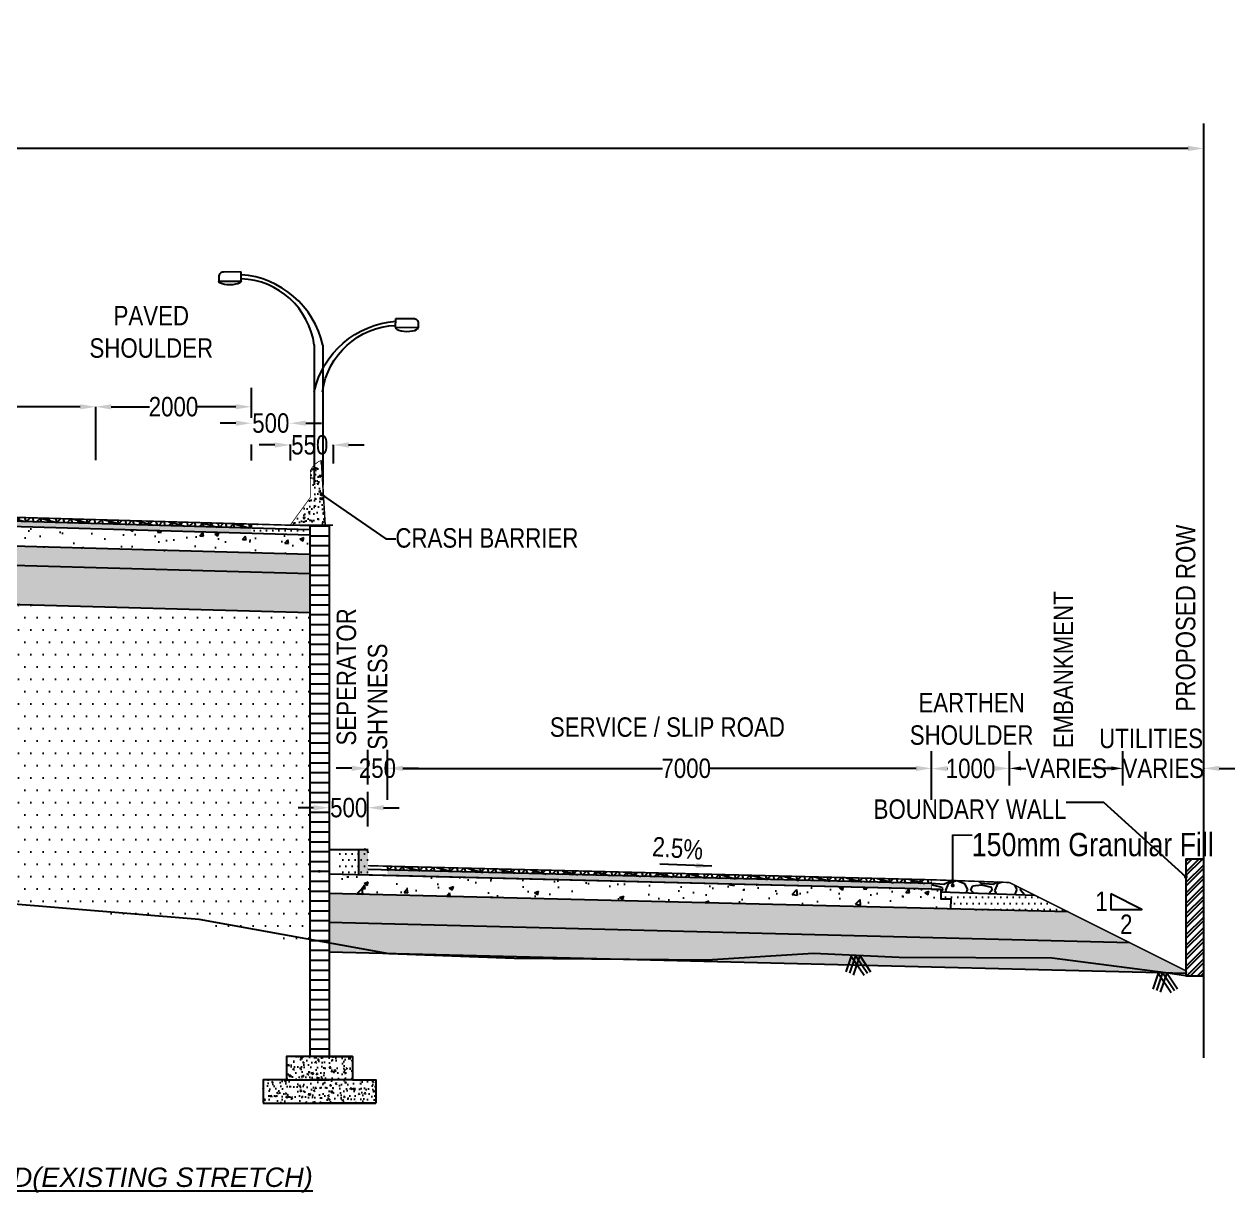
# Model space of a CAD drawing. Header units: millimetres. Extents: x 207528 to 778454, y -364692 to 101323.
# Drawn here: x 590030 to 605601, y 9499 to 24533 of the extents above; entities that cross this region are included whole.
import ezdxf

# ---------------------------------------------------------------- set-up
doc = ezdxf.new("R2010")
doc.units = ezdxf.units.MM
doc.linetypes.add('DASHED2', pattern=[0.375, 0.25, -0.125])
for name, color, linetype in [('Dim', 253, 'Continuous'), ('Dimension', 253, 'Continuous'), ('hatch', 253, 'Continuous'), ('NGL', 7, 'DASHED2'), ('Proposed ROW', 241, 'MNEW')]:
    doc.layers.add(name, color=color, linetype=linetype)
doc.styles.add('DIM', font='ARIALN.TTF', dxfattribs={"height": 250})
doc.styles.get("Standard").update_dxf_attribs({"font": 'arial.ttf'})
doc.styles.add('STRIP PLAN STYLE', font='ARIALN.TTF')
doc.linetypes.add('MNEW', pattern='A,26.152623,-1.048632,["PROW",Standard,S=1.75,R=0,X=0,Y=-0.975095],-7.693777,26.152623', length=61.047655)
doc.dimstyles.new('DIM', dxfattribs={"dimtxt": 250, "dimasz": 200, "dimexe": 0.18, "dimexo": 0.0625, "dimgap": 0.09, "dimtad": 0, "dimtih": 1, "dimtoh": 1, "dimdec": 0, "dimzin": 0, "dimdsep": 46, "dimtxsty": 'DIM', "dimcen": 0.09, "dimclrd": 256, "dimclrt": 7, "dimadec": 0, "dimazin": 0, "dimtfac": 1, "dimtdec": 0, "dimtofl": 0, "dimtmove": 0, "dimatfit": 3, "dimfxl": 1, "dimtolj": 1, "dimtzin": 0, "dimarcsym": 0})
doc.dimstyles.new('new', dxfattribs={"dimtxt": 150, "dimasz": 150, "dimexe": 100, "dimexo": 0.1, "dimgap": 0.09, "dimtad": 0, "dimtih": 1, "dimtoh": 1, "dimdec": 0, "dimzin": 0, "dimdsep": 46, "dimtxsty": 'DIM', "dimcen": 0.09, "dimclrd": 256, "dimclrt": 252, "dimadec": 0, "dimazin": 0, "dimtfac": 1, "dimtdec": 0, "dimtofl": 0, "dimtmove": 0, "dimatfit": 3, "dimfxl": 1, "dimtolj": 1, "dimtzin": 0, "dimlwd": -1, "dimarcsym": 0})

# ---------------------------------------------------------------- blocks, each defined once
blk = doc.blocks.new('*D864')
at = {"layer": 'Defpoints', "color": 0, "transparency": 16777216}
for p in [(605201, 22934), (560201, 22667), (605201, 22670)]:
    blk.add_point(p, dxfattribs=at)
at = {"layer": 'Dim', "color": 0, "lineweight": -2, "transparency": 16777216}
for p, q in [((560201, 22667), (560201, 22935)), ((605201, 22670), (605201, 22935))]:
    blk.add_line(p, q, dxfattribs=at)
at = {"layer": 'Dim', "lineweight": -2, "transparency": 16777216}
for p, q in [((560401, 22934), (580479, 22934)), ((605001, 22934), (587825, 22934))]:
    blk.add_line(p, q, dxfattribs=at)
at = {"layer": 'Dim', "transparency": 16777216}
for points in [[(560401, 22968), (560401, 22901), (560201, 22934)], [(605001, 22968), (605001, 22901), (605201, 22934)]]:
    blk.add_solid(points, dxfattribs=at)
at = {"layer": 'Dim', "color": 7, "transparency": 16777216, "insert": (584152, 22934), "char_height": 400, "attachment_point": 5, "style": 'STRIP PLAN STYLE'}
blk.add_mtext('\\A1;PROPOSED RIGHT OF WAY (45m)', dxfattribs=at)
blk = doc.blocks.new('*D869')
at = {"layer": 'Defpoints', "color": 0, "transparency": 16777216}
for p in [(590950, 19611), (583950, 18986), (590950, 18925)]:
    blk.add_point(p, dxfattribs=at)
at = {"layer": 'Dim', "color": 0, "lineweight": -2, "transparency": 16777216}
for p, q in [((583950, 18986), (583950, 19611)), ((590950, 18925), (590950, 19611))]:
    blk.add_line(p, q, dxfattribs=at)
at = {"layer": 'Dim', "lineweight": -2, "transparency": 16777216}
for p, q in [((584150, 19611), (587145, 19611)), ((590750, 19611), (587755, 19611))]:
    blk.add_line(p, q, dxfattribs=at)
at = {"layer": 'Dim', "transparency": 16777216}
for points in [[(584150, 19644), (584150, 19577), (583950, 19611)], [(590750, 19644), (590750, 19577), (590950, 19611)]]:
    blk.add_solid(points, dxfattribs=at)
at = {"layer": 'Dim', "color": 7, "transparency": 16777216, "insert": (587450, 19611), "char_height": 250, "attachment_point": 5, "style": 'DIM'}
blk.add_mtext('\\A1;7000', dxfattribs=at)
blk = doc.blocks.new('*D870')
at = {"layer": 'Defpoints', "color": 0, "transparency": 16777216}
for p in [(590950, 19611), (592950, 19612), (592950, 19612)]:
    blk.add_point(p, dxfattribs=at)
at = {"layer": 'Dim', "color": 0, "lineweight": -2, "transparency": 16777216}
for p, q in [((590950, 19611), (590950, 19611)), ((592950, 19612), (592950, 19612))]:
    blk.add_line(p, q, dxfattribs=at)
at = {"layer": 'Dim', "lineweight": -2, "transparency": 16777216}
for p, q in [((591150, 19611), (591643, 19611)), ((592750, 19612), (592258, 19611))]:
    blk.add_line(p, q, dxfattribs=at)
at = {"layer": 'Dim', "transparency": 16777216}
for points in [[(591150, 19644), (591150, 19577), (590950, 19611)], [(592750, 19645), (592750, 19578), (592950, 19612)]]:
    blk.add_solid(points, dxfattribs=at)
at = {"layer": 'Dim', "color": 7, "transparency": 16777216, "insert": (591950, 19611), "char_height": 250, "attachment_point": 5, "style": 'DIM'}
blk.add_mtext('\\A1;2000', dxfattribs=at)
blk = doc.blocks.new('*D871')
at = {"layer": 'Defpoints', "color": 0, "transparency": 16777216}
for p in [(593453, 19023), (594003, 19120), (594003, 19023)]:
    blk.add_point(p, dxfattribs=at)
at = {"layer": 'Dim', "lineweight": -2, "transparency": 16777216}
for p, q in [((593253, 19120), (593053, 19120)), ((594203, 19120), (594403, 19120))]:
    blk.add_line(p, q, dxfattribs=at)
at = {"layer": 'Dim', "color": 0, "lineweight": -2, "transparency": 16777216}
for p, q in [((593453, 19118), (593453, 19120)), ((594003, 19118), (594003, 19120))]:
    blk.add_line(p, q, dxfattribs=at)
at = {"layer": 'Dim', "transparency": 16777216}
for points in [[(593253, 19153), (593253, 19086), (593453, 19120)], [(594203, 19153), (594203, 19086), (594003, 19120)]]:
    blk.add_solid(points, dxfattribs=at)
at = {"layer": 'Dim', "color": 7, "transparency": 16777216, "insert": (593703, 19120), "char_height": 250, "attachment_point": 5, "style": 'DIM'}
blk.add_mtext('\\A1;550', dxfattribs=at)
blk = doc.blocks.new('*D873')
at = {"layer": 'Defpoints', "color": 0, "transparency": 16777216}
for p in [(593452, 19400), (592951, 19126), (593452, 19126)]:
    blk.add_point(p, dxfattribs=at)
at = {"layer": 'Dim', "lineweight": -2, "transparency": 16777216}
for p, q in [((592751, 19400), (592551, 19400)), ((593652, 19400), (593852, 19400))]:
    blk.add_line(p, q, dxfattribs=at)
at = {"layer": 'Dim', "color": 0, "lineweight": -2, "transparency": 16777216}
for p, q in [((592951, 19399), (592951, 19400)), ((593452, 19399), (593452, 19400))]:
    blk.add_line(p, q, dxfattribs=at)
at = {"layer": 'Dim', "transparency": 16777216}
for points in [[(592751, 19433), (592751, 19366), (592951, 19400)], [(593652, 19433), (593652, 19366), (593452, 19400)]]:
    blk.add_solid(points, dxfattribs=at)
at = {"layer": 'Dim', "color": 7, "transparency": 16777216, "insert": (593202, 19400), "char_height": 250, "attachment_point": 5, "style": 'DIM'}
blk.add_mtext('\\A1;500', dxfattribs=at)
blk = doc.blocks.new('DDD')
for p, q in [((1867070, -106568), (1867071, -106627)), ((1867071, -106627), (1867359, -106625)), ((1867358, -106507), (1867129, -106509)), ((1867359, -106625), (1867358, -106507)), ((1868297, -107444), (1868295, -109214)), ((1868407, -107450), (1868407, -109214))]:
    blk.add_line(p, q)
for centre, major_axis, start_param, end_param in [((1867129, -106568), (41.7, 41.7), 0.793568, 2.364365), ((1867273, -107703), (-822, 822), 4.14637, 5.423964), ((1867323, -107580), (-343, 922), 4.488864, 5.890241)]:
    blk.add_ellipse(centre, major_axis=major_axis, ratio=1, start_param=start_param, end_param=end_param)
at = {"extrusion": (0, 0, -1)}
blk.add_ellipse((1867215, -106626), major_axis=(144, 1), ratio=0.331897, start_param=0, end_param=3.141593, dxfattribs=at)
blk = doc.blocks.new('DUAL LIGHT')
for p, q in [((1621822, -144545), (1621823, -144427)), ((1621823, -144427), (1622052, -144429)), ((1622110, -144488), (1622110, -144547)), ((1622110, -144547), (1621822, -144545)), ((1620774, -145370), (1620774, -146570)), ((1620884, -145364), (1620885, -146570))]:
    blk.add_line(p, q)
at = {"extrusion": (0, 0, -1)}
for centre, major_axis, start_param, end_param in [((1621908, -145623), (822, 822), 4.14637, 5.423964), ((1622052, -144487), (-41.7, 41.7), 0.793568, 2.364365), ((1621858, -145500), (343, 922), 4.488864, 5.890241)]:
    blk.add_ellipse(centre, major_axis=major_axis, ratio=1, start_param=start_param, end_param=end_param, dxfattribs=at)
blk.add_ellipse((1621966, -144546), major_axis=(-144, 1), ratio=0.331897, start_param=0, end_param=3.141593)
blk.add_blockref('DDD', (-247523, -37321))
blk = doc.blocks.new('*D857')
at = {"layer": 'Defpoints', "color": 0, "transparency": 16777216}
for p in [(593952, 14453), (593952, 14105), (594452, 14105)]:
    blk.add_point(p, dxfattribs=at)
at = {"layer": 'Dim', "lineweight": -2, "transparency": 16777216}
for p, q in [((593752, 14453), (593552, 14453)), ((594652, 14453), (594852, 14453))]:
    blk.add_line(p, q, dxfattribs=at)
at = {"layer": 'Dim', "color": 0, "lineweight": -2, "transparency": 16777216}
for p, q in [((593952, 14452), (593952, 14453)), ((594452, 14452), (594452, 14453))]:
    blk.add_line(p, q, dxfattribs=at)
at = {"layer": 'Dim', "transparency": 16777216}
for points in [[(593752, 14486), (593752, 14419), (593952, 14453)], [(594652, 14486), (594652, 14419), (594452, 14453)]]:
    blk.add_solid(points, dxfattribs=at)
at = {"layer": 'Dim', "color": 7, "transparency": 16777216, "insert": (594204, 14453), "char_height": 250, "attachment_point": 5, "style": 'DIM'}
blk.add_mtext('\\A1;500', dxfattribs=at)
blk = doc.blocks.new('*D858')
at = {"layer": 'Defpoints', "color": 0, "transparency": 16777216}
for p in [(601702, 14959), (594702, 14556), (601702, 14556)]:
    blk.add_point(p, dxfattribs=at)
at = {"layer": 'Dim', "color": 0, "lineweight": -2, "transparency": 16777216}
for p, q in [((594702, 14556), (594702, 14959)), ((601702, 14556), (601702, 14959))]:
    blk.add_line(p, q, dxfattribs=at)
at = {"layer": 'Dim', "lineweight": -2, "transparency": 16777216}
for p, q in [((594902, 14959), (598240, 14959)), ((601502, 14959), (598850, 14959))]:
    blk.add_line(p, q, dxfattribs=at)
at = {"layer": 'Dim', "transparency": 16777216}
for points in [[(594902, 14992), (594902, 14925), (594702, 14959)], [(601502, 14992), (601502, 14925), (601702, 14959)]]:
    blk.add_solid(points, dxfattribs=at)
at = {"layer": 'Dim', "color": 7, "transparency": 16777216, "insert": (598545, 14959), "char_height": 250, "attachment_point": 5, "style": 'DIM'}
blk.add_mtext('\\A1;7000', dxfattribs=at)
blk = doc.blocks.new('*D859')
at = {"layer": 'Defpoints', "color": 0, "transparency": 16777216}
for p in [(594444, 14960), (594444, 14643), (594702, 14643)]:
    blk.add_point(p, dxfattribs=at)
at = {"layer": 'Dim', "lineweight": -2, "transparency": 16777216}
for p, q in [((594244, 14960), (594044, 14960)), ((594902, 14960), (595102, 14960))]:
    blk.add_line(p, q, dxfattribs=at)
at = {"layer": 'Dim', "color": 0, "lineweight": -2, "transparency": 16777216}
for p, q in [((594444, 14959), (594444, 14960)), ((594702, 14959), (594702, 14960))]:
    blk.add_line(p, q, dxfattribs=at)
at = {"layer": 'Dim', "transparency": 16777216}
for points in [[(594244, 14993), (594244, 14926), (594444, 14960)], [(594902, 14993), (594902, 14926), (594702, 14960)]]:
    blk.add_solid(points, dxfattribs=at)
at = {"layer": 'Dim', "color": 7, "transparency": 16777216, "insert": (594573, 14960), "char_height": 250, "attachment_point": 5, "style": 'DIM'}
blk.add_mtext('\\A1;250', dxfattribs=at)
blk = doc.blocks.new('*D860')
at = {"layer": 'Defpoints', "color": 0, "transparency": 16777216}
for p in [(601702, 14955), (602702, 14959), (602702, 14959)]:
    blk.add_point(p, dxfattribs=at)
at = {"layer": 'Dim', "color": 0, "lineweight": -2, "transparency": 16777216}
for p, q in [((601702, 14955), (601702, 14955)), ((602702, 14959), (602702, 14958))]:
    blk.add_line(p, q, dxfattribs=at)
at = {"layer": 'Dim', "lineweight": -2, "transparency": 16777216}
for p, q in [((601902, 14956), (601906, 14956)), ((602502, 14958), (602498, 14958))]:
    blk.add_line(p, q, dxfattribs=at)
at = {"layer": 'Dim', "transparency": 16777216}
for points in [[(601902, 14989), (601902, 14923), (601702, 14955)], [(602502, 14991), (602502, 14925), (602702, 14959)]]:
    blk.add_solid(points, dxfattribs=at)
at = {"layer": 'Dim', "color": 7, "transparency": 16777216, "insert": (602202, 14957), "char_height": 250, "attachment_point": 5, "style": 'DIM'}
blk.add_mtext('\\A1;1000', dxfattribs=at)
blk = doc.blocks.new('*D849')
at = {"layer": 'Defpoints', "color": 0, "transparency": 16777216}
for p in [(604162, 14959), (605201, 15003), (605201, 14959)]:
    blk.add_point(p, dxfattribs=at)
at = {"layer": 'Dimension', "lineweight": -2, "transparency": 16777216}
for p, q in [((603962, 14959), (603762, 14959)), ((605401, 14959), (605601, 14959))]:
    blk.add_line(p, q, dxfattribs=at)
at = {"layer": 'Dimension', "color": 0, "lineweight": -2, "transparency": 16777216}
for p, q in [((604162, 14959), (604162, 14959)), ((605201, 14960), (605201, 14959))]:
    blk.add_line(p, q, dxfattribs=at)
at = {"layer": 'Dimension', "transparency": 16777216}
for points in [[(603962, 14992), (603962, 14926), (604162, 14959)], [(605401, 14992), (605401, 14926), (605201, 14959)]]:
    blk.add_solid(points, dxfattribs=at)
at = {"layer": 'Dimension', "color": 7, "transparency": 16777216, "insert": (604682, 14959), "char_height": 250, "attachment_point": 5, "style": 'DIM'}
blk.add_mtext('\\A1;VARIES', dxfattribs=at)
blk = doc.blocks.new('*D850')
at = {"layer": 'Defpoints', "color": 0, "transparency": 16777216}
for p in [(602702, 14959), (604162, 14959), (604162, 14959)]:
    blk.add_point(p, dxfattribs=at)
at = {"layer": 'Dimension', "color": 0, "lineweight": -2, "transparency": 16777216}
for p, q in [((602702, 14959), (602702, 14959)), ((604162, 14959), (604162, 14959))]:
    blk.add_line(p, q, dxfattribs=at)
at = {"layer": 'Dimension', "lineweight": -2, "transparency": 16777216}
for p, q in [((602852, 14959), (602915, 14959)), ((604012, 14959), (603949, 14959))]:
    blk.add_line(p, q, dxfattribs=at)
at = {"layer": 'Dimension', "transparency": 16777216}
for points in [[(602852, 14984), (602852, 14934), (602702, 14959)], [(604012, 14984), (604012, 14934), (604162, 14959)]]:
    blk.add_solid(points, dxfattribs=at)
at = {"layer": 'Dimension', "color": 7, "transparency": 16777216, "insert": (603432, 14959), "char_height": 250, "attachment_point": 5, "style": 'DIM'}
blk.add_mtext('\\A1;VARIES', dxfattribs=at)

msp = doc.modelspace()

# ---------------------------------------------------------------- hatches: boundary and pattern name
h = msp.add_hatch()
h.set_pattern_fill('GOST_GLASS', color=41, scale=5)
h.set_pattern_definition([(45, (506852.69, -49310.318), (42.426407, -4e-15), [25, -35]), (45, (506863.298, -49310.318), (42.426407, -4e-15), [10, -50]), (45, (506852.69, -49299.712), (42.426407, -4e-15), [10, -50])])
h.paths.add_polyline_path([(583451.8, 18325), (583451.8, 18254.9), (592951.1, 17982.2), (592951.1, 18051.5)])
at = {"ltscale": 0.1}
h = msp.add_hatch(dxfattribs=at)
h.set_pattern_fill('LINE', color=256, scale=40, style=0)
h.set_pattern_definition([(0, (509721.86, 96311.76), (0, 127), [])])
h.paths.add_polyline_path([(593701.8, 18087.5), (593951.8, 18087.5), (593951.8, 12703.7), (593701.8, 12742.6)])
h.paths.add_polyline_path([(593701.8, 12742.6), (593951.8, 12703.7), (593951.8, 11253.1), (593701.8, 11253.1)])
h = msp.add_hatch(color=256)
h.dxf.hatch_style = 1
h.paths.add_polyline_path([(594452.1, 13869.5, 0.4142136), (594402.1, 13919.5), (594328.9, 13919.5), (594328.9, 13583.8), (594452.1, 13580.6)])
h = msp.add_hatch()
h.set_pattern_fill('GOST_GLASS', color=41, scale=5)
h.set_pattern_definition([(45, (470476.678, 1.86), (42.426407, -4e-15), [25, -35]), (45, (470487.285, 1.86), (42.426407, -4e-15), [10, -50]), (45, (470476.678, 12.466), (42.426407, -4e-15), [10, -50])])
h.paths.add_polyline_path([(594701.9, 13650.9), (594701.8, 13580.9), (600427.7, 13437.8), (600674.1, 13457.4), (601072.3, 13491.7)])
h.paths.add_polyline_path([(601701.8, 13475.9), (601701.8, 13405.9), (600427.7, 13437.8), (600674.1, 13457.4), (601072.3, 13491.7)])
at = {"layer": 'Dim'}
h = msp.add_hatch(dxfattribs=at)
h.set_pattern_fill('AR-CONC', color=256)
h.set_pattern_definition([(50, (507597.46, 96274.26), (182.18467, -15.93909), [19.05, -209.55]), (355, (507597.46, 96274.26), (-35.24342, 191.05685), [15.24, -167.64058]), (100.45144, (507612.65, 96272.93), (146.94125, 175.11775), [16.19, -178.09024]), (46.1842, (507597.46, 96325.06), (271.07904, -42.04233), [28.575, -314.325]), (96.63556, (507620.05, 96321.56), (237.40413, 247.4261), [24.285, -267.1356]), (351.18415, (507597.46, 96325.06), (237.40413, 247.4261), [22.86, -251.4597]), (21, (507622.86, 96312.36), (151.6144, -102.2652), [19.05, -209.55]), (326, (507622.86, 96312.36), (61.80203, 184.18797), [15.24, -167.64]), (71.45144, (507635.5, 96303.84), (213.41642, 81.92277), [16.19, -178.08994]), (37.5, (507597.463, 96274.26), (3.088603, 84.55504), [0, -165.608, 0, -170.18, 0, -168.275]), (7.5, (507597.46, 96274.26), (66.81966, 100.180575), [0, -97.028, 0, -161.798, 0, -64.135]), (327.5, (507540.82, 96274.26), (135.590595, -5.728744), [0, -63.5, 0, -198.12, 0, -262.89]), (317.5, (507515.42, 96274.26), (148.12918, 25.42649), [0, -82.55, 0, -131.572, 0, -186.69])])
h.paths.add_polyline_path([(593709.6, 18785.9), (593716.2, 18799.6), (593735.8, 18831.7), (593752.8, 18853.1), (593777.3, 18877.3), (593817.1, 18905.9), (593828.1, 18911.3), (593836.5, 18915.4), (593844.1, 18919.2), (593850.9, 18922.4), (593855.2, 18859.5), (593902, 18084.5), (593451.2, 18100), (593710, 18444)])
h = msp.add_hatch(dxfattribs=at)
h.set_pattern_fill('AR-CONC', color=256, scale=3)
h.set_pattern_definition([(50, (506852.7, 32192.54), (546.554, -47.8173), [57.15, -628.65]), (355, (506852.7, 32192.54), (-105.7303, 573.1705), [45.72, -502.9218]), (100.45144, (506898.24, 32188.56), (440.8237, 525.3533), [48.57, -534.2707]), (46.1842, (506852.7, 32344.94), (813.237, -126.127), [85.725, -942.975]), (96.6356, (506920.5, 32334.4), (712.2124, 742.2784), [72.855, -801.407]), (351.1842, (506852.7, 32344.94), (712.212, 742.278), [68.58, -754.379]), (21, (506928.9, 32306.84), (454.8432, -306.7956), [57.15, -628.65]), (326, (506928.9, 32306.84), (185.406, 552.564), [45.72, -502.92]), (71.45144, (506966.8, 32281.3), (640.2493, 245.7683), [48.57, -534.2698]), (37.5, (506852.7, 32192.54), (9.2658, 253.6651), [0, -496.824, 0, -510.54, 0, -504.825]), (7.5, (506852.7, 32192.54), (200.459, 300.5417), [0, -291.084, 0, -485.394, 0, -192.405]), (327.5, (506682.76, 32192.54), (406.7718, -17.18623), [0, -190.5, 0, -594.36, 0, -788.67]), (317.5, (506606.56, 32192.54), (444.3875, 76.2795), [0, -247.65, 0, -394.716, 0, -560.07])])
h.paths.add_polyline_path([(583451.8, 18254.9), (583451.8, 17998.1), (593701.8, 17709.5), (593701.8, 17960.7)])
h = msp.add_hatch(dxfattribs=at)
h.set_pattern_fill('ANSI32', scale=10)
h.set_pattern_definition([(45, (244401.44, -43053.24), (-67.35192, 67.35192), []), (45, (244446.34, -43053.24), (-67.35192, 67.35192), [])])
h.paths.add_polyline_path([(605201.1, 12292.2), (605201.1, 13792.2), (604971.1, 13792.2), (604971.1, 12292.2)])
h = msp.add_hatch(dxfattribs=at)
h.set_pattern_fill('AR-CONC', color=256, scale=3)
h.set_pattern_definition([(50, (470476.7, 1.86), (546.554, -47.8173), [57.15, -628.65]), (355, (470476.7, 1.86), (-105.7303, 573.1705), [45.72, -502.9218]), (100.45144, (470522.2, -2.1), (440.8237, 525.3533), [48.57, -534.2707]), (46.1842, (470476.7, 154.26), (813.237, -126.127), [85.725, -942.975]), (96.63556, (470544.45, 143.75), (712.2124, 742.2784), [72.855, -801.407]), (351.18415, (470476.7, 154.3), (712.2124, 742.2784), [68.58, -754.379]), (21, (470552.9, 116.16), (454.8432, -306.7956), [57.15, -628.65]), (326, (470552.9, 116.16), (185.406, 552.564), [45.72, -502.92]), (71.45144, (470590.8, 90.6), (640.2493, 245.7683), [48.57, -534.2698]), (37.5, (470476.68, 1.86), (9.2658, 253.66512), [0, -496.824, 0, -510.54, 0, -504.825]), (7.5, (470476.68, 1.86), (200.459, 300.5417), [0, -291.084, 0, -485.394, 0, -192.405]), (327.5, (470306.75, 1.86), (406.7718, -17.18623), [0, -190.5, 0, -594.36, 0, -788.67]), (317.5, (470230.55, 1.86), (444.3875, 76.2795), [0, -247.65, 0, -394.716, 0, -560.07])])
h.paths.add_polyline_path([(601848.6, 13402.3), (600427.7, 13437.8), (599529.9, 13366.3), (598346.7, 13310.3), (596808.2, 13302.5), (595505.5, 13363.4), (593951.8, 13449.9), (593951.8, 13343.1), (601848.6, 13152.2)])
h.paths.add_polyline_path([(600427.7, 13437.8), (594848.6, 13577.3), (593951.8, 13599.7), (593951.8, 13449.9), (595505.5, 13363.4), (596808.2, 13302.5), (598346.7, 13310.3), (599529.9, 13366.3)])
at = {"layer": 'hatch'}
h = msp.add_hatch(dxfattribs=at)
h.set_pattern_fill('NET3', color=256, scale=30, angle=45)
h.set_pattern_definition([(45, (506852.69, -49310.32), (-67.35192, 67.35192), []), (105, (506852.69, -49310.32), (-92.004435, -24.65251), []), (165, (506852.69, -49310.32), (-24.65251, -92.004435), [])])
h.paths.add_polyline_path([(583451.8, 18375), (583451.8, 18325.2), (592951.1, 18051.5), (592951.1, 18101.9)])
h = msp.add_hatch(dxfattribs=at)
h.set_pattern_fill('DOTS', scale=50)
h.set_pattern_definition([(0, (508097.59, 32228.38), (39.6875, 79.375), [0, -79.375])])
h.paths.add_polyline_path([(592951.1, 18101.5), (593702.5, 18087.5), (593701.8, 18029.9), (593701.8, 17960.7), (592950.5, 17982.3)])
h = msp.add_hatch(dxfattribs=at)
h.set_pattern_fill('GRAVEL', color=11, scale=25)
h.set_pattern_definition([(228.01279, (507309.89, 32827.543), (-5080, -5715), [85.4304, -8457.621]), (184.96974, (507252.74, 32764.043), (7619.999997, 635.000036), [146.601, -14513.5122]), (132.510447, (507106.69, 32751.343), (6350.000003, -6984.999998), [103.3704, -10233.6807]), (267.27369, (506859.04, 32592.593), (635.000001, 12700), [133.501, -13216.6094]), (292.833654, (506852.69, 32459.243), (-3175, 7620), [130.9084, -12959.952]), (357.27369, (506903.49, 32338.593), (-12700, 635.000001), [133.501, -13216.6094]), (37.69424, (507036.84, 32332.243), (-8254.9999996, -6350.0000005), [176.5484, -17478.279]), (72.255328, (507176.54, 32440.193), (4445.000001, 13969.9999996), [166.68, -16501.314]), (121.429566, (507227.34, 32598.943), (-5080.000001, 8255), [133.9532, -13261.3864]), (175.23636, (507157.49, 32713.243), (6985, -635), [152.9283, -7493.4842]), (222.397438, (507005.09, 32725.943), (-7619.9999998, -6985.0000003), [197.7695, -19579.193]), (138.814075, (507487.69, 32586.243), (-4445, 3810), [67.501, -6682.6415]), (171.469234, (507436.89, 32630.693), (8255, -1269.999999), [128.4205, -12713.6597]), (225, (507309.9, 32649.74), (-9e-14, -635), [89.8023, -808.2233]), (203.19859, (507265.44, 32725.94), (3175, 1270), [48.3603, -4787.6556]), (291.80141, (507220.99, 32706.89), (-635, 1905), [68.3914, -3351.1882]), (30.96376, (507246.39, 32643.39), (1905, 1270), [111.08, -3591.5745]), (161.56505, (507341.64, 32700.54), (1270, -635), [80.322, -1927.7245]), (16.38954, (506852.69, 32706.893), (6350, 1905), [112.522, -11139.7067]), (70.346176, (506960.64, 32738.643), (-2540, -6985), [94.3997, -9345.554]), (293.19859, (507341.64, 32827.54), (-1270, 3175), [96.72, -4739.296]), (343.61046, (507379.74, 32738.643), (-6350, 1905), [112.522, -11139.7067]), (339.44395, (506852.69, 32313.19), (-3175, 1270), [108.509, -5316.9336]), (294.77514, (506954.29, 32275.093), (-3175.000004, 6984.999998), [90.918, -9000.8983]), (66.80141, (507347.99, 32192.54), (1270, 3175), [96.72, -4739.296]), (17.354025, (507386.09, 32281.443), (-8255, -2540), [106.4457, -10538.094]), (69.44395, (507036.84, 32192.54), (-1270, -3175), [54.2544, -5371.188]), (101.30993, (507309.89, 32192.54), (-635, 2540), [32.3787, -3205.4987]), (165.96376, (507303.54, 32224.3), (1905, -635), [130.9084, -2487.2636]), (186.009006, (507176.54, 32256.043), (6350, 635), [121.3167, -12010.3412]), (303.69007, (507246.39, 32586.24), (-635, 1270), [91.581, -2197.944]), (353.157227, (507297.19, 32510.043), (10795, -1269.9999994), [159.889, -15829.0023]), (60.945396, (507455.94, 32490.993), (-2540, -4445), [65.377, -6472.348]), (90, (507487.7, 32548.14), (-635, 635), [38.1, -596.9]), (120.25644, (507163.84, 32275.093), (2540, -4445), [88.2167, -8733.485]), (48.01279, (507119.39, 32351.293), (5080, 5715), [170.8607, -8372.1905]), (0, (507233.7, 32478.3), (635, 635), [165.1, -469.9]), (325.304846, (507398.79, 32478.293), (6350.000002, -4444.999997), [100.4024, -9939.829]), (254.0546, (507481.34, 32421.14), (-635, -2540), [92.4573, -4530.4125]), (207.645975, (507455.94, 32332.243), (-12065.0000004, -6349.999999), [150.5363, -14903.116]), (175.42608, (507322.59, 32262.393), (-8255, 635), [159.2574, -15766.4616])])
h.paths.add_polyline_path([(582701.7, 17768.9), (582701.7, 18018.9), (593701.8, 17709.5), (593701.8, 17597.5), (593701.8, 17459.8)])
h = msp.add_hatch(dxfattribs=at)
h.set_pattern_fill('DOTS', color=25, scale=50)
h.set_pattern_definition([(0, (506852.69, 32192.54), (39.6875, 79.375), [0, -79.375])])
h.paths.add_polyline_path([(582701.7, 17768.9), (593701.8, 17459.8), (593701.8, 16959.7), (582701.7, 17268.7)])
h = msp.add_hatch(dxfattribs=at)
h.set_pattern_fill('DOTS', scale=100)
h.set_pattern_definition([(0, (506852.69, 96275.92), (79.375, 158.75), [0, -158.75])])
h.paths.add_polyline_path([(582701.7, 17268.7), (593701.8, 16959.7), (593701.8, 12950.5), (593701.8, 12711.7), (592020, 13016.4), (588602.9, 13299.5), (582701.7, 13473.9)])
h = msp.add_hatch(dxfattribs=at)
h.set_pattern_fill('DOTS', color=25, scale=50)
h.set_pattern_definition([(0, (-746118.83, 108238.32), (39.6875, 79.375), [0, -79.375])])
h.paths.add_polyline_path([(594464.6, 13580.4), (594079.2, 13590.1), (594079.2, 13916.1), (594464.6, 13916.1)])
h = msp.add_hatch(dxfattribs=at)
h.set_pattern_fill('NET3', color=256, scale=30, angle=45)
h.set_pattern_definition([(45, (470476.68, 1.86), (-67.35192, 67.35192), []), (105, (470476.68, 1.86), (-92.004435, -24.652514), []), (165, (470476.68, 1.86), (-24.652514, -92.004435), [])])
h.paths.add_polyline_path([(594701.8, 13697.3), (594701.8, 13650.9), (601072.3, 13491.7), (601522.3, 13530.4)])
h.paths.add_polyline_path([(601701.8, 13526), (601701.8, 13475.9), (601072.3, 13491.7), (601522.3, 13530.4)])
h = msp.add_hatch(dxfattribs=at)
h.set_pattern_fill('GRAVEL', color=11, scale=25)
h.set_pattern_definition([(228.012788, (255131.566, -53919.82), (-5080.0000004, -5714.9999996), [85.4304, -8457.6209]), (184.969741, (255074.416, -53983.318), (7619.999997, 635.0000362), [146.6012, -14513.5122]), (132.510447, (254928.366, -53996.018), (6350.0000027, -6984.9999976), [103.3704, -10233.6807]), (267.273689, (254680.716, -54154.768), (635.0000013, 12700), [133.5011, -13216.6094]), (292.833654, (254674.366, -54288.118), (-3175.0000003, 7620), [130.9084, -12959.9519]), (357.273689, (254725.166, -54408.768), (-12700, 635.0000013), [133.5011, -13216.6094]), (37.6942405, (254858.516, -54415.118), (-8254.9999996, -6350.0000005), [176.5484, -17478.2788]), (72.255328, (254998.216, -54307.168), (4445.0000012, 13969.9999996), [166.6799, -16501.3142]), (121.429566, (255049.016, -54148.418), (-5080.0000007, 8254.9999996), [133.9532, -13261.3864]), (175.236358, (254979.166, -54034.12), (6985, -635.000001), [152.9283, -7493.4842]), (222.397438, (254826.766, -54021.418), (-7619.9999998, -6985.0000003), [197.7695, -19579.1931]), (138.814075, (255309.366, -54161.12), (-4445, 3810), [67.5011, -6682.6415]), (171.469234, (255258.566, -54116.668), (8255.0000002, -1269.9999986), [128.4205, -12713.6597]), (225, (255131.57, -54097.6), (-9e-14, -635), [89.8023, -808.2233]), (203.19859, (255087.12, -54021.42), (3175, 1270), [48.3603, -4787.6556]), (291.80141, (255042.67, -54040.47), (-635, 1905), [68.3914, -3351.1882]), (30.963757, (255068.07, -54103.97), (1905, 1270), [111.0799, -3591.5745]), (161.56505, (255163.32, -54046.82), (1270, -635), [80.3218, -1927.7245]), (16.38954, (254674.366, -54040.468), (6350, 1905), [112.522, -11139.7067]), (70.346176, (254782.316, -54008.718), (-2540, -6985), [94.3997, -9345.5539]), (293.19859, (255163.32, -53919.82), (-1270, 3175), [96.72, -4739.2959]), (343.61046, (255201.416, -54008.718), (-6350, 1904.9999996), [112.522, -11139.7067]), (339.443955, (254674.37, -54434.17), (-3175, 1270), [108.5088, -5316.9336]), (294.77514, (254775.966, -54472.27), (-3175.000004, 6984.9999983), [90.918, -9000.8983]), (66.80141, (255169.67, -54554.82), (1270, 3175), [96.72, -4739.2959]), (17.354025, (255207.766, -54465.918), (-8255, -2540.0000005), [106.4457, -10538.094]), (69.443955, (254858.52, -54554.82), (-1270, -3175), [54.2544, -5371.188]), (101.309932, (255131.57, -54554.82), (-635, 2540), [32.3787, -3205.4987]), (165.963757, (255125.22, -54523.07), (1905, -635), [130.9084, -2487.2636]), (186.009006, (254998.216, -54491.318), (6350, 635.0000003), [121.3167, -12010.3412]), (303.69007, (255068.07, -54161.12), (-635, 1270), [91.581, -2197.9441]), (353.1572266, (255118.866, -54237.318), (10795, -1269.9999994), [159.8892, -15829.0023]), (60.945396, (255277.616, -54256.37), (-2540, -4445), [65.3771, -6472.3481]), (90, (255309.37, -54199.2), (-635, 635), [38.1, -596.9]), (120.256437, (254985.516, -54472.27), (2539.9999997, -4445), [88.2167, -8733.4852]), (48.012787, (254941.066, -54396.07), (5080.0000004, 5714.9999996), [170.8607, -8372.1905]), (0, (255055.37, -54269.07), (635, 635), [165.1, -469.9]), (325.304846, (255220.466, -54269.068), (6350.0000024, -4444.9999966), [100.4024, -9939.8292]), (254.054604, (255303.02, -54326.22), (-635, -2540), [92.4573, -4530.4125]), (207.645975, (255277.616, -54415.118), (-12065.0000004, -6349.9999992), [150.5363, -14903.1161]), (175.426079, (255144.266, -54484.968), (-8255, 635), [159.2574, -15766.4616])])
h.paths.add_polyline_path([(603023.7, 13329.6), (602700.8, 13491), (601701.8, 13526), (601701.3, 13526), (601701.3, 13405.8), (601821.9, 13405.8), (601821.9, 13371.7)])
h = msp.add_hatch(dxfattribs=at)
h.set_pattern_fill('GRAVEL', color=11, scale=25)
h.set_pattern_definition([(228.012788, (470933.88, 636.86), (-5080, -5715), [85.4304, -8457.621]), (184.96974, (470876.728, 573.36), (7619.999997, 635.000036), [146.6012, -14513.5122]), (132.510447, (470730.678, 560.66), (6350.000003, -6984.999998), [103.3704, -10233.6807]), (267.27369, (470483.028, 401.91), (635.000001, 12700), [133.501, -13216.6094]), (292.833654, (470476.678, 268.56), (-3175, 7620), [130.9084, -12959.952]), (357.27369, (470527.478, 147.91), (-12700, 635.000001), [133.501, -13216.6094]), (37.69424, (470660.828, 141.56), (-8254.9999996, -6350.0000005), [176.5484, -17478.2788]), (72.255328, (470800.528, 249.51), (4445.000001, 13969.9999996), [166.68, -16501.3142]), (121.429566, (470851.328, 408.26), (-5080.000001, 8254.9999996), [133.9532, -13261.3864]), (175.23636, (470781.48, 522.56), (6985, -635.000001), [152.9283, -7493.4842]), (222.397438, (470629.078, 535.259), (-7619.9999998, -6985.0000003), [197.7695, -19579.193]), (138.814075, (471111.68, 395.56), (-4445, 3810), [67.501, -6682.6415]), (171.469234, (471060.878, 440.01), (8255, -1269.9999986), [128.4205, -12713.6597]), (225, (470933.9, 459.06), (-9e-14, -635), [89.8023, -808.2233]), (203.19859, (470889.43, 535.26), (3175, 1270), [48.3603, -4787.6556]), (291.80141, (470844.98, 516.21), (-635, 1905), [68.3914, -3351.1882]), (30.96376, (470870.38, 452.71), (1905, 1270), [111.08, -3591.5745]), (161.56505, (470965.63, 509.86), (1270, -635), [80.3218, -1927.7245]), (16.38954, (470476.678, 516.21), (6350, 1905), [112.522, -11139.7067]), (70.346176, (470584.63, 547.96), (-2540, -6985), [94.3997, -9345.554]), (293.19859, (470965.63, 636.86), (-1270, 3175), [96.72, -4739.296]), (343.61046, (471003.728, 547.96), (-6350, 1905), [112.522, -11139.7067]), (339.443955, (470476.68, 122.51), (-3175, 1270), [108.5088, -5316.9336]), (294.77514, (470578.28, 84.41), (-3175.000004, 6984.999998), [90.918, -9000.8983]), (66.80141, (470971.98, 1.86), (1270, 3175), [96.72, -4739.296]), (17.354025, (471010.078, 90.76), (-8255, -2540), [106.4457, -10538.094]), (69.443955, (470660.83, 1.86), (-1270, -3175), [54.2544, -5371.188]), (101.30993, (470933.88, 1.86), (-635, 2540), [32.3787, -3205.4987]), (165.96376, (470927.53, 33.61), (1905, -635), [130.9084, -2487.2636]), (186.009006, (470800.528, 65.36), (6350, 635), [121.3167, -12010.3412]), (303.69007, (470870.38, 395.56), (-635, 1270), [91.581, -2197.944]), (353.157227, (470921.178, 319.36), (10795, -1269.9999994), [159.8892, -15829.0023]), (60.945396, (471079.93, 300.31), (-2540, -4445), [65.377, -6472.348]), (90, (471111.7, 357.46), (-635, 635), [38.1, -596.9]), (120.256437, (470787.83, 84.41), (2540, -4445), [88.2167, -8733.4852]), (48.012787, (470743.38, 160.61), (5080, 5715), [170.8607, -8372.1905]), (0, (470857.7, 287.6), (635, 635), [165.1, -469.9]), (325.304846, (471022.778, 287.61), (6350.000002, -4444.999997), [100.4024, -9939.8292]), (254.054604, (471105.33, 230.46), (-635, -2540), [92.4573, -4530.4125]), (207.645975, (471079.928, 141.56), (-12065.0000004, -6349.999999), [150.5363, -14903.116]), (175.426079, (470946.578, 71.71), (-8255, 635), [159.2574, -15766.4616])])
h.paths.add_polyline_path([(603459.2, 13111.9), (604249.6, 12716.8), (593951.8, 12974.2), (593951.8, 13349.6)])
h = msp.add_hatch(dxfattribs=at)
h.set_pattern_fill('DOTS', scale=50)
h.set_pattern_definition([(0, (515875.72, -63455.065), (39.6875, 79.375), [0, -79.375])])
h.paths.add_polyline_path([(603459.2, 13111.9), (603008.6, 13330.1), (601821.9, 13380.5), (601821.9, 13362.1), (601821.9, 13354.1), (601821.9, 13343.3), (601821.9, 13330.1), (601821.9, 13280.8), (601946.9, 13280.8), (601943.6, 13149.8)])
h = msp.add_hatch(dxfattribs=at)
h.set_pattern_fill('DOTS', color=25, scale=50)
h.set_pattern_definition([(0, (470476.68, 1.86), (39.6875, 79.375), [0, -79.375])])
h.paths.add_polyline_path([(604249.6, 12716.8), (605039, 12322.2), (593951.8, 12599.4), (593951.8, 12974.2), (594475.6, 12961.2)])
h = msp.add_hatch(dxfattribs=at)
h.set_pattern_fill('AR-CONC', color=256, angle=90)
h.set_pattern_definition([(140, (510096.86, 96311.76), (15.93909, 182.18467), [19.05, -209.55]), (85, (510096.86, 96311.76), (-191.05685, -35.24342), [15.24, -167.64058]), (190.45144, (510098.19, 96326.94), (-175.11775, 146.94125), [16.19, -178.09024]), (136.1842, (510046.06, 96311.76), (42.04233, 271.07904), [28.575, -314.325]), (186.63556, (510049.56, 96334.35), (-247.4261, 237.40413), [24.285, -267.1356]), (81.18415, (510046.06, 96311.76), (-247.4261, 237.40413), [22.85997, -251.4597]), (111, (510058.76, 96337.16), (102.2652, 151.6144), [19.05, -209.55]), (56, (510058.76, 96337.16), (-184.18797, 61.80203), [15.24, -167.64]), (161.45145, (510067.28, 96349.8), (-81.92277, 213.41642), [16.19, -178.08994]), (127.5, (510096.86, 96311.76), (-84.55504, 3.088603), [0, -165.608, 0, -170.18, 0, -168.275]), (97.5, (510096.86, 96311.76), (-100.180575, 66.81966), [0, -97.028, 0, -161.798, 0, -64.135]), (57.5, (510096.86, 96255.12), (5.728744, 135.590595), [0, -63.5, 0, -198.12, 0, -262.89]), (47.5, (510096.86, 96229.72), (-25.42649, 148.12918), [0, -82.55, 0, -131.572, 0, -186.69])])
h.paths.add_polyline_path([(593401.8, 11253.1), (594251.8, 11253.1), (594251.8, 10953.1), (593826.8, 10953.1), (593701.8, 10953.1), (593401.8, 10953.1)])
h.paths.add_polyline_path([(593101.8, 10953.1), (593401.8, 10953.1), (593701.8, 10953.1), (593826.8, 10953.1), (594251.8, 10953.1), (594551.8, 10953.1), (594551.8, 10653.1), (593101.8, 10653.1)])

# ---------------------------------------------------------------- linework, layer by layer
for p, q in [((593701.8, 18087.5), (593701.8, 11253.1)), ((593951.8, 18087.5), (593951.8, 11253.1)), ((593701.8, 16959.7), (582701.7, 17268.7)), ((593951.8, 13916.1), (594452.1, 13916.1))]:
    msp.add_line(p, q)
for points, const_width in [([(593851.8, 18087.5), (593450.9, 18087.5), (593710, 18444), (593709.6, 18785.9), (593716.2, 18799.6), (593735.8, 18831.7), (593752.8, 18853.1), (593777.3, 18877.3), (593817.1, 18905.9), (593850, 18922.1), (593851.8, 18922.7)], 10), ([(593851.8, 18922.7), (593901.8, 18087.5)], 20), ([(583451.8, 18375), (593452.5, 18087.5)], 20), ([(593452.5, 18087.5), (594001.8, 18087.5)], 20), ([(601701.8, 13526), (594451.8, 13707.2)], 20), ([(601701.8, 13526), (602700.8, 13491)], 20), ([(601701.3, 13525.8), (601701.3, 13405.8)], 10), ([(602700.8, 13491), (604971.1, 12356.1)], 20)]:
    msp.add_lwpolyline(points, dxfattribs=dict(const_width=const_width))
at = {"const_width": 10}
msp.add_lwpolyline([(593709.6, 18785.9, -0.1951747), (593851.8, 18922.8, -0.1951747)], format="xyb", dxfattribs=at)
for points in [[(593701.8, 18029.9), (583451.8, 18325)], [(593701.8, 17960.7), (583451.8, 18254.9)], [(593701.8, 17709.5), (582701.7, 18018.9)], [(593701.8, 17459.8), (582701.7, 17768.9)], [(594328.9, 13919.5), (594328.9, 13585.4)], [(593827.5, 13620.4), (593827.5, 13649.2)], [(593827.5, 13620.4), (593827.5, 13649.2)], [(601701.8, 13405.9), (593951.8, 13599.7)], [(601701.8, 13405.9), (594339.4, 13590)], [(601701.8, 13475.9), (594451.8, 13657.2)], [(601701.9, 13405.8), (601821.9, 13405.8)], [(601701.9, 13405.8), (601821.9, 13405.8)], [(601821.9, 13405.8), (601821.9, 13280.8), (601946.9, 13280.8), (601943.6, 13149.8)], [(601821.9, 13405.8), (601821.9, 13280.8), (601946.9, 13280.8), (601943.6, 13149.8)], [(603459.2, 13111.9), (593951.8, 13349.6)], [(601821.9, 13371.7), (603023.7, 13329.6)], [(604249.6, 12716.8), (593951.8, 12974.2)], [(593951.8, 12599.4), (604971.1, 12323.9)], [(594251.8, 11253.1), (593401.8, 11253.1), (593401.8, 10953.1)], [(593951.8, 11253.1), (594251.8, 11253.1), (594251.8, 10953.1)], [(593401.8, 10953.1), (593101.8, 10953.1), (593101.8, 10653.1)], [(593401.8, 10953.1), (593826.8, 10953.1)], [(593826.8, 10953.1), (593701.8, 10953.1)], [(594251.8, 10953.1), (593826.8, 10953.1)], [(594251.8, 10953.1), (594551.8, 10953.1), (594551.8, 10653.1)], [(593101.8, 10653.1), (594551.8, 10653.1)]]:
    msp.add_lwpolyline(points)
msp.add_arc((594402.1, 13869.5), 50, 0, 90)
at = {"layer": 'Dim'}
for points in [[(592951.1, 19856.1), (592951.1, 19468.8)], [(592951.1, 19125.8), (592951.1, 18921.3)], [(593452.4, 19125.6), (593452.4, 18921.1)], [(593452.5, 19125.5), (593452.5, 18920.9)], [(594002.5, 19119), (594002.5, 18883.3)], [(592951.1, 18101.5), (592951.1, 18051.5)], [(593577.5, 18087.5), (593827.5, 18087.5)], [(594451.8, 14752.5), (594451.8, 15195.9)], [(594701.8, 14752.5), (594701.8, 15195.9)], [(601701.8, 14737.1), (601701.8, 15180.4)], [(602701.8, 14737.5), (602701.8, 15180.8)], [(602701.8, 14737.3), (602701.8, 15180.6)], [(604162.2, 14737.7), (604162.2, 15181)], [(594451.8, 14212.6), (594451.8, 14655.9)], [(600667.7, 12545.1), (600599.7, 12340.5)], [(600722.9, 12552.7), (600647.2, 12324.7)], [(600667.7, 12545.1), (600834.8, 12296.8)], [(600777.7, 12550.9), (600694.3, 12299.7)], [(600722.9, 12552.7), (600876.3, 12324.7)], [(600777.7, 12550.9), (600917.5, 12343.3)], [(604615.7, 12323.8), (604547.7, 12119.2)], [(604670.9, 12331.4), (604595.2, 12103.5)], [(604615.7, 12323.8), (604782.8, 12075.5)], [(604725.8, 12329.6), (604642.3, 12078.4)], [(604670.9, 12331.4), (604824.3, 12103.4)], [(604725.8, 12329.6), (604865.5, 12122)], [(593826.8, 11253.1), (593701.8, 11253.1)], [(593826.8, 11253.1), (593951.8, 11253.1)], [(593826.8, 10953.1), (593951.8, 10953.1)], [(594551.8, 10653.1), (593826.8, 10653.1)]]:
    msp.add_lwpolyline(points, dxfattribs=at)
at = {"layer": 'Dim', "color": 7}
msp.add_lwpolyline([(605201.1, 12292.2), (605201.1, 13792.2), (604971.1, 13792.2), (604971.1, 12292.2)], close=True, dxfattribs=at)
at = {"layer": 'Dim'}
msp.add_lwpolyline([(604007.1, 13345.4), (604007.1, 13145.4), (604407.1, 13145.4)], close=True, dxfattribs=at)
at = {"layer": 'Dimension', "linetype": 'Continuous', "ltscale": 10, "flags": 128}
msp.add_lwpolyline([(604971.1, 12290.1), (604711.2, 12330.4), (603251.1, 12517), (601284.4, 12526.8), (600180.7, 12578.5), (598814.7, 12491.8), (596332.4, 12512.3), (594724, 12573.8), (592280.8, 13016.4), (588863.7, 13299.5), (582962.4, 13473.9)], dxfattribs=at)
at = {"layer": 'Proposed ROW', "lineweight": -3, "ltscale": 3, "flags": 128}
msp.add_lwpolyline([(605201.1, 11236.9), (605201.1, 23255.6)], dxfattribs=at)

# ---------------------------------------------------------------- block references
msp.add_blockref('DUAL LIGHT', (-1027014.4, 165174.9))

# ---------------------------------------------------------------- texts
at = {"layer": 'Dim', "char_height": 250, "attachment_point": 5, "style": 'DIM'}
for s, insert in [('PAVED \\PSHOULDER', (591664.7, 20573.6)), ('CRASH BARRIER', (595981.3, 17922.2)), ('EARTHEN \\PSHOULDER', (602215.7, 15594.4)), ('SERVICE / SLIP ROAD', (598302.6, 15488.6)), ('UTILITIES', (604524.4, 15342.9)), ('1', (603886.5, 13248.2)), ('2', (604205.6, 12953.5))]:
    msp.add_mtext_dynamic_manual_height_columns(s, width=5325.312, gutter_width=1250, heights=[0], dxfattribs=dict(at, insert=insert))
at = {"layer": 'Dim', "color": 7, "char_height": 250, "attachment_point": 5, "style": 'DIM'}
for s, insert, rotation in [('PROPOSED ROW', (604969.7, 16893.1), 90), ('2.5%', (598436.7, 13930.1), 355.78636)]:
    msp.add_mtext_dynamic_manual_height_columns(s, width=5325.312, gutter_width=1250, heights=[0], dxfattribs=dict(at, insert=insert, rotation=rotation))
at = {"layer": 'Dim', "insert": (603396, 16227.9), "char_height": 250, "width": 5325.312, "attachment_point": 5, "rotation": 90, "style": 'DIM'}
msp.add_mtext('\\A1;EMBANKMENT', dxfattribs=at)
at = {"layer": 'Dim', "char_height": 250, "attachment_point": 5, "rotation": 90, "style": 'DIM'}
for s, insert in [('SEPERATOR', (594175.3, 16136.1)), ('SHYNESS', (594576.3, 15881.3))]:
    msp.add_mtext_dynamic_manual_height_columns(s, width=5325.312, gutter_width=1250, heights=[0], dxfattribs=dict(at, insert=insert))
at = {"layer": 'Dim', "color": 7, "insert": (602196.2, 14432.9), "char_height": 250, "attachment_point": 5, "style": 'DIM'}
msp.add_mtext_dynamic_manual_height_columns('BOUNDARY WALL', width=5325.312, gutter_width=1250, heights=[0], dxfattribs=at)
at = {"layer": 'Dimension', "color": 7, "insert": (602218.1, 13977.2), "char_height": 300, "attachment_point": 4, "style": 'DIM'}
msp.add_mtext('\\A1;150mm Granular Fill', dxfattribs=at)
at = {"layer": 'NGL', "color": 7, "insert": (582576.1, 9661.5), "char_height": 250, "width": 47718.433, "attachment_point": 5}
msp.add_mtext('{\\fArial|b0|i1|c0|p34;\\LTYPE - E  : TYPICAL CROSS SECTION: 4-LANE CARRIAGEWAY - VEHICULAR UNDERPASS WITH SERVICE ROAD(EXISTING STRETCH)}', dxfattribs=at)

# ---------------------------------------------------------------- dimensions: what is measured, and where the dimension line sits
at = {"layer": 'Dim'}
dim = msp.add_linear_dim(base=(605201.1, 22934.4), p1=(560201.1, 22667.4), p2=(605201.1, 22669.5), text='PROPOSED RIGHT OF WAY (45m)', dimstyle='DIM', override={"dimtxt": 400, "dimtxsty": 'STRIP PLAN STYLE'}, dxfattribs=at)
dim.commit()
dim.dimension.update_dxf_attribs({"geometry": '*D864', "text_midpoint": (584152.3, 22934.4), "dimtype": 160})
dim = msp.add_aligned_dim(p1=(590950.3, 19610.7), p2=(592950.3, 19611.7), distance=0, text='2000', dimstyle='DIM', dxfattribs=at)
dim.commit()
dim.dimension.update_dxf_attribs({"geometry": '*D870', "text_midpoint": (591950.3, 19611.2)})
dim = msp.add_linear_dim(base=(590950.3, 19610.7), p1=(583950.3, 18985.5), p2=(590950.3, 18925), angle=180, dimstyle='DIM', dxfattribs=at)
dim.commit()
dim.dimension.update_dxf_attribs({"geometry": '*D869', "text_midpoint": (587450.3, 19610.7)})
dim = msp.add_aligned_dim(p1=(592951.1, 19125.8), p2=(593452.4, 19125.8), distance=273.9, text='500', dimstyle='DIM', override={"dimfxl": 1.25, "dimfxlon": 1}, dxfattribs=at)
dim.commit()
dim.dimension.update_dxf_attribs({"geometry": '*D873', "text_midpoint": (593201.7, 19399.8)})
for base, p1, p2, angle, text, picture, middle in [((594002.5, 19119.6), (593452.5, 19023), (594002.5, 19023), 0, '550', '*D871', (593702.5, 19119.6)), ((594444.4, 14959.8), (594701.8, 14642.7), (594444.4, 14642.7), 180, '250', '*D859', (594573.1, 14959.8)), ((593951.8, 14452.8), (594451.8, 14105), (593951.8, 14105), 180, '500', '*D857', (594204.2, 14452.8))]:
    dim = msp.add_linear_dim(base=base, p1=p1, p2=p2, angle=angle, text=text, dimstyle='DIM', override={"dimfxl": 1.25, "dimfxlon": 1}, dxfattribs=at)
    dim.commit()
    dim.dimension.update_dxf_attribs({"geometry": picture, "text_midpoint": middle, "dimtype": 161})
dim = msp.add_linear_dim(base=(601701.8, 14958.5), p1=(594701.8, 14556.4), p2=(601701.8, 14556.4), angle=0, text='7000', dimstyle='DIM', dxfattribs=at)
dim.commit()
dim.dimension.update_dxf_attribs({"geometry": '*D858', "text_midpoint": (598545.2, 14958.5), "dimtype": 161})
dim = msp.add_aligned_dim(p1=(601701.8, 14955.3), p2=(602701.8, 14958.6), distance=0, dimstyle='DIM', dxfattribs=at)
dim.commit()
dim.dimension.update_dxf_attribs({"geometry": '*D860', "text_midpoint": (602201.8, 14957)})
at = {"layer": 'Dimension'}
dim = msp.add_aligned_dim(p1=(602701.8, 14959.1), p2=(604162.2, 14959), distance=0, text='VARIES', dimstyle='DIM', override={"dimtxt": 200, "dimasz": 150, "dimfxl": 1.25, "dimfxlon": 1}, dxfattribs=at)
dim.commit()
dim.dimension.update_dxf_attribs({"geometry": '*D850', "text_midpoint": (603432, 14959)})
dim = msp.add_linear_dim(base=(605201.1, 14959.2), p1=(604162.2, 14959.2), p2=(605201.1, 15002.9), angle=180, text='VARIES', dimstyle='DIM', override={"dimfxl": 1.25, "dimfxlon": 1}, dxfattribs=at)
dim.commit()
dim.dimension.update_dxf_attribs({"geometry": '*D849', "text_midpoint": (604681.6, 14959.2)})

# ---------------------------------------------------------------- leaders
at = {"layer": 'Dim'}
msp.add_leader([(598873.9, 13699.6), (598204.4, 13725.7)], dimstyle='DIM', dxfattribs=at)
at = {"layer": 'Dimension'}
for points in [[(593854.5, 18484.5), (594680.7, 17910.8), (594809.5, 17910.8)], [(604971.1, 13564.4), (603915.8, 14518), (603434.2, 14518)], [(601973.4, 13451.7), (601973.4, 14104.5), (602223.5, 14101.8)]]:
    msp.add_leader(points, dimstyle='new', override={"dimasz": 50, "dimclrd": 256, "dimldrblk": 'Dot'}, dxfattribs=at)

doc.saveas('drawing.dxf')
